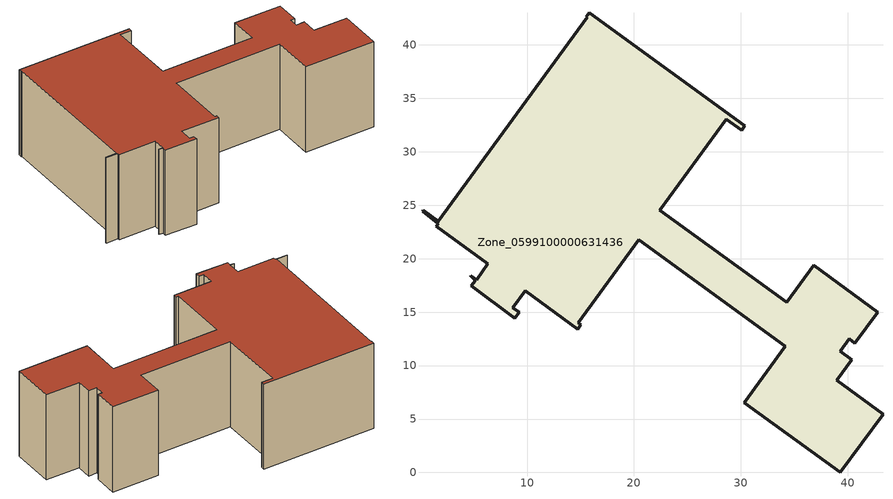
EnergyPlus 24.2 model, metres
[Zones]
Zone_0599100000631436
 floor ground (C_G): 14.74,13.41 9.83,16.99 8.68,15.42 9.27,15 8.86,14.44 4.8,17.49 5.17,17.92 4.72,18.36 4.75,18.4 5.28,18.05 6.34,19.52 1.53,23.03 1.7,23.27 0.22,24.43 0.3,24.54 1.7,23.52 15.62,42.58 15.55,42.63 15.84,43.03 30.37,32.42 30.08,32.02 28.66,33.06 22.44,24.55 34.31,15.92 36.85,19.38 42.82,15 40.68,12.09 40.15,12.49 39.31,11.36 40.4,10.56 38.99,8.62 43.31,5.46 39.33,0 30.35,6.53 34.18,11.79 20.46,21.77 14.8,13.99 15.04,13.82 z0.04
 wall outside (C_F): 8.68,15.42 9.83,16.99 14.74,13.41 15.04,13.82 14.8,13.99 20.46,21.77 34.18,11.79 30.35,6.53 39.33,0 43.31,5.46 38.99,8.62 40.4,10.56 39.31,11.36 40.15,12.49 40.68,12.09 42.82,15 36.85,19.38 34.31,15.92 22.44,24.55 28.66,33.06 30.08,32.02 30.37,32.42 15.84,43.03 15.55,42.63 15.62,42.58 1.7,23.52 0.3,24.54 0.22,24.43 1.7,23.27 1.53,23.03 6.34,19.52 5.28,18.05 4.75,18.4 4.72,18.36 5.17,17.92 4.8,17.49 8.86,14.44 9.27,15 8.68,15.42 z0.04:14.23
 roof outside (C_R): 9.83,16.99 14.74,13.41 15.04,13.82 14.8,13.99 20.46,21.77 34.18,11.79 30.35,6.53 39.33,0 43.31,5.46 38.99,8.62 40.4,10.56 39.31,11.36 40.15,12.49 40.68,12.09 42.82,15 36.85,19.38 34.31,15.92 22.44,24.55 28.66,33.06 30.08,32.02 30.37,32.42 15.84,43.03 15.55,42.63 15.62,42.58 1.7,23.52 0.3,24.54 0.22,24.43 1.7,23.27 1.53,23.03 6.34,19.52 5.28,18.05 4.75,18.4 4.72,18.36 5.17,17.92 4.8,17.49 8.86,14.44 9.27,15 8.68,15.42 z14.23
[BUILDING]
Pand.0599100000631436: North Axis=0; Terrain=City; Loads Convergence Tolerance Value=0.04; Temperature Convergence Tolerance Value=0.4; Solar Distribution=FullExterior; Maximum Number of Warmup Days=25; Minimum Number of Warmup Days=1
[Site:Location]
Rotterdam.The.Hague.AP_ZH_NLD Design_Conditions: Latitude=51.96; Longitude=4.45; Time Zone=1; Elevation=-4.5
[SITE:GROUNDTEMPERATURE:BUILDINGSURFACE]
18, 18, 18, 18, 18, 18, 18, 18, 18, 18, 18, 18
[MATERIAL] Thermal Absorptance=0.9; Solar Absorptance=0.7; Visible Absorptance=0.7
Name | Roughness | Thickness | Conductivity | Density | Specific Heat
G.D.1965 | MediumSmooth | 0.15 | 1 | 540 | 1210
F.D.1965 | Rough | 0.3 | 0.857143 | 1920 | 840
R.D.1965 | MediumRough | 0.2 | 0.08 | 1500 | 1000
[CONSTRUCTION]
C_G: G.D.1965
C_F: F.D.1965
C_R: R.D.1965
[ZONE]
Zone_0599100000631436: Type=1; Multiplier=1; Ceiling Height=Autocalculate; Volume=Autocalculate; Floor Area=autocalculate; Part of Total Floor Area=Yes
[ZONEINFILTRATION:DESIGNFLOWRATE]
Infil_Zone_0599100000631436: Zone or ZoneList or Space or SpaceList=Zone_0599100000631436; Schedule=AlwaysOn; Design Flow Rate Calculation Method=Flow/Area; Flow Rate per Floor Area=0.0042; Constant Term Coefficient=1; Temperature Term Coefficient=0; Velocity Term Coefficient=0; Velocity Squared Term Coefficient=0
[HVACTEMPLATE:ZONE:IDEALLOADSAIRSYSTEM]
Zone_0599100000631436: Maximum Heating Supply Air Temperature=50; Minimum Cooling Supply Air Temperature=13; Maximum Heating Supply Air Humidity Ratio=0.0156; Minimum Cooling Supply Air Humidity Ratio=0.0077; Heating Limit=NoLimit; Cooling Limit=NoLimit; Dehumidification Control Type=ConstantSensibleHeatRatio; Cooling Sensible Heat Ratio=0.7; Dehumidification Setpoint=60; Humidification Control Type=None; Humidification Setpoint=30; Outdoor Air Method=None; Outdoor Air Flow Rate per Person=0.00944; Outdoor Air Flow Rate per Zone Floor Area=0; Outdoor Air Flow Rate per Zone=0; Demand Controlled Ventilation Type=None; Outdoor Air Economizer Type=NoEconomizer; Heat Recovery Type=None; Sensible Heat Recovery Effectiveness=0.7; Latent Heat Recovery Effectiveness=0.65
[ZONECONTROL:THERMOSTAT]
ThermostatControl_Zone_0599100000631436: Zone or ZoneList=Zone_0599100000631436; Control Type Schedule=DualSetpointControlType; Control 1=Thermostat_Zone_0599100000631436; Temperature Difference Between Cutout And Setpoint=0
[THERMOSTATSETPOINT:DUALSETPOINT]
Thermostat_Zone_0599100000631436: Heating Setpoint Temperature Schedule=HeatingSetpoint_Zone_0599100000631436; Cooling Setpoint Temperature Schedule=CoolingSetpoint_Zone_0599100000631436
[SCHEDULE:COMPACT]
HeatingSetpoint_Zone_0599100000631436: Through: 12/31, For: AllDays, Until: 24:00, 21
CoolingSetpoint_Zone_0599100000631436: Through: 12/31, For: AllDays, Until: 24:00, 24
DualSetpointControlType: Through: 12/31, For: AllDays, Until: 24:00, 4
AlwaysOn: Through: 12/31, For: AllDays, Until: 24:00, 1
